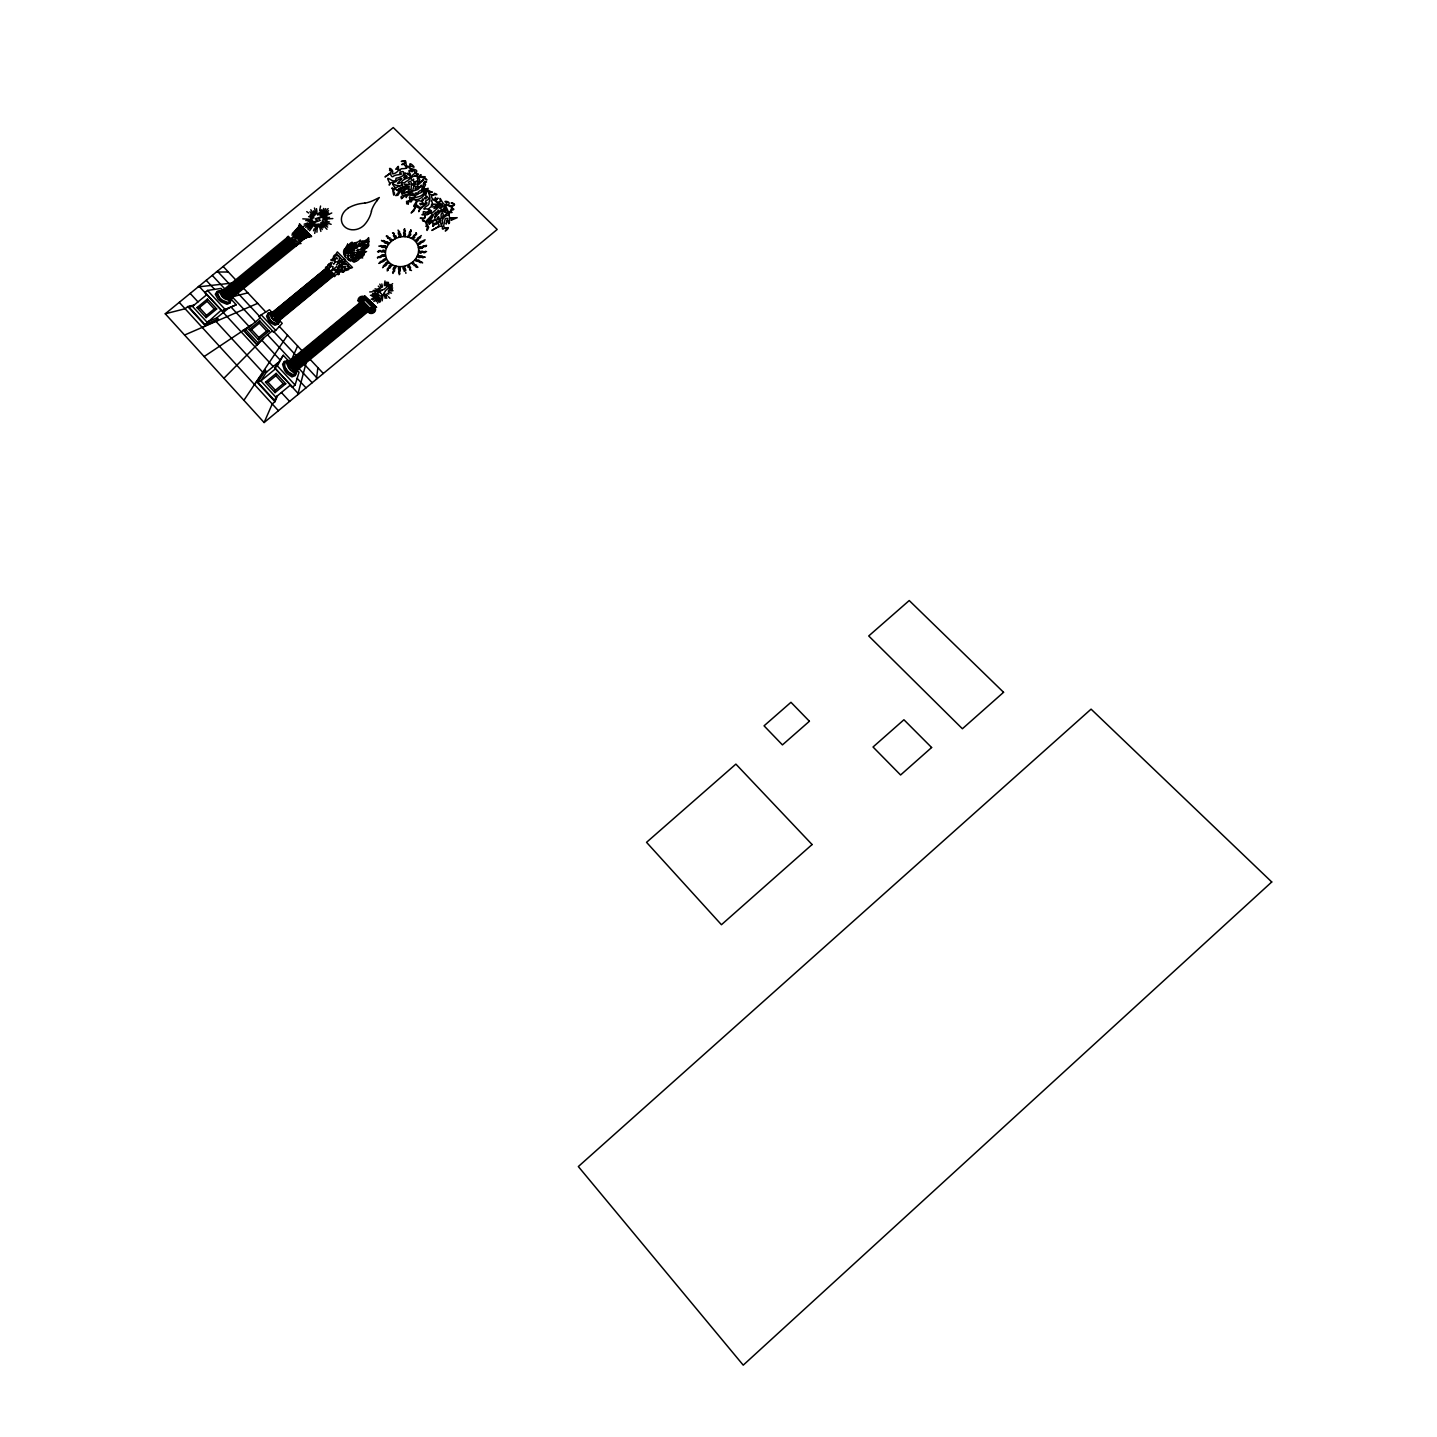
<?xml version="1.0" encoding="UTF-8"?>
<svg xmlns="http://www.w3.org/2000/svg" width="1437" height="1437" viewBox="0 0 1437 1437"><rect width="100%" height="100%" fill="white"/><g stroke="black" fill="none" stroke-linecap="round" stroke-linejoin="round"><path stroke-width="1.5" d="M222.986 294.208L289.412 239.817L223.04 294.28M410.246 232.848L410.659 231.986A3.018 2.569 -24 0 0 411.198 231.07L411.144 231.016M368.878 241.29L368.626 237.644A5.928 5.029 -25.3 0 1 365.321 240.464L365.16 240.608A3.7 3.143 -25.4 0 1 364.387 240.877A3.018 2.551 -25.4 0 1 363.292 240.949L363.148 240.931A3.413 2.91 -25.5 0 0 360.31 241.829A2.605 2.227 -25.5 0 0 359.825 242.386M393.666 270.623L393.235 271.377A3.036 2.605 -24.9 0 0 392.678 272.311A2.03 1.742 -24.9 0 0 393.055 273.407L393.415 272.347M410.731 234.393L410.407 235.327M399.54 235.165L399.306 235.722A2.551 2.173 -24.3 0 0 398.965 236.351A2.084 1.778 -24.3 0 0 398.911 236.871L398.929 236.961M404.444 268.324L404.695 267.587A2.569 2.209 -24.6 0 0 405 266.995A2.102 1.796 -24.6 0 0 405.036 266.474L405.036 266.366M336.905 270.713L335.27 269.348L332.181 270.012M331.246 271.665L331.678 270.497A2.64 2.245 -26.7 0 1 330.636 271.036M272.006 313.248L272.006 313.176A2.64 2.245 -29 0 1 272.707 312.404L326.019 268.701M293.849 370.117L367.944 308.883L294.01 370.279M316.93 232.201L317.128 228.86M317.146 228.285L317.397 224.118M317.9 215.245L317.99 213.844M287.382 237.392L221.208 291.711L222.178 295.555A17.442 14.765 -29.4 0 0 224.873 298.052L229.633 299.615M222.376 293.184L288.55 238.991M362.663 300.01C357.023 302.991 364.279 294.675 363.399 301.051C359.43 306.44 356.017 295.052 363.974 297.172M336.653 271.072L335.989 272.545M272.545 315.565L327.6 270.246L272.599 315.655M272.096 314.38L326.72 269.384M368.842 241.685L368.716 242.835A5.317 4.527 -25.4 0 1 368.59 243.464L368.483 243.823M316.427 379.206L317.882 367.656M263.546 338.054L257.205 344.79L243.607 330.115L251.529 325.121M382.511 298.321L382.781 296.256M329.827 272.563L329.971 271.521M265.504 382.206L267.983 382.224L275.85 375.722L276.173 373.386L285.747 383.751L275.042 392.606L265.504 382.206L276.173 373.386M275.042 392.606L275.365 390.253L283.233 383.733L285.747 383.751M249.032 329.594L251.511 329.594L259.343 323.145L259.684 320.846L269.15 331.013L258.48 339.779L249.032 329.594L259.684 320.846M258.48 339.779L258.822 337.461L266.671 331.013L269.15 331.013M339.168 274.323L338.306 274.557M196.977 307.626L199.402 307.626L207.144 301.285L207.485 299.022L216.682 308.973L206.138 317.613L196.977 307.626L207.485 299.022M206.138 317.613L206.497 315.332L214.239 308.991L216.682 308.973M384.272 285.388L384.99 280.951M326.828 269.707L272.222 314.541M288.693 239.207L222.591 293.346M382.116 300.89L382.493 298.824M420.682 237.087L420.161 237.895A4.149 3.539 -23.8 0 1 419.299 238.255L418.454 239.063A2.802 2.389 -23.9 0 1 417.071 241.147M383.212 266.258L383.823 265.324A4.167 3.575 -25.2 0 1 384.613 265.019L385.493 264.103M409.222 266.276L409.329 265.935A5.119 4.401 -24.5 0 0 409.509 265.288L409.078 264.354M330.312 266.402L330.564 265.306A1.85 1.581 -26.7 0 0 329.935 263.905L328.66 263.833M394.762 237.105L394.726 237.231A5.101 4.347 -24.4 0 0 394.474 238.057L394.906 238.973M326.181 268.863L272.24 313.374M288.011 238.506L222.142 292.412L287.885 238.291M314.703 233.387L315.332 230.459M315.475 229.812L316.499 225.016M318.798 214.364L319.248 212.227M319.625 210.52L320.577 206.03M336.474 257.636L334.893 260.151M346.748 253.289L346.766 253.217A4.868 4.149 -25.9 0 1 350.071 249.93M298.716 227.818L298.968 226.723L295.788 231.734A36.787 30.86 -27.4 0 1 294.926 232.578L292.879 234.375M257.816 382.188L260.869 380.895L266.402 372.183L265.162 370.962L257.816 382.188L274.862 400.779L275.796 397.151L290.382 385.08L292.537 387.146L295.088 385.026L299.04 372.237L297.154 370.207M297.782 394.654L306.135 362.771M371.554 211.149L371.159 212.55A30.716 25.938 -25.6 0 1 364.297 224.962A13.616 11.532 -25.4 0 1 344.251 226.363A13.616 11.532 -25.4 0 1 347.934 208.383M294.747 245.511L229.633 298.734M288.909 362.501L361.1 302.596M340.479 261.318L340.084 262.666L341.772 262.217M408.108 265.845L408.072 265.953A1.958 1.671 -24.4 0 0 408.198 267.587M294.801 370.566L368.447 309.638M379.871 262.378L379.979 262.127A2.928 2.515 -25.2 0 1 381.739 261.049A2.263 1.94 -25.1 0 0 383.463 259.774M370.225 309.943L372.111 309.422M340.389 265.845L340.497 264.965A2.191 1.868 -26.4 0 0 341.701 263.869L342.581 263.546M379.763 302.417L380.194 301.051M257.205 344.79L257.852 342.742L272.347 330.797L273.587 332.109L275.706 330.366L282.227 323.343L279.802 320.756A4.024 3.431 -29 0 0 279.766 320.146A2.389 2.048 -29 0 1 279.461 321.888M364.782 245.278L365.178 244.11M364.729 245.458L363.812 247.793A3.108 2.64 -25.6 0 1 363.202 248.637L362.95 248.799A2.371 2.012 -25.5 0 1 362.178 248.978M278.67 320.343L332.917 275.814M420.269 236.656L420.269 236.602A1.85 1.581 -23.8 0 1 420.017 237.105L419.963 237.159M383.625 266.689L383.643 266.635A1.85 1.581 -25.1 0 1 383.877 266.168L383.913 266.15M299.04 228.196L297.225 230.8M339.419 258.552A3.108 2.64 -26.4 0 0 337.426 255.463L337.461 255.409M339.976 262.145L338.647 262.63A1.886 1.599 -26.4 0 1 337.946 263.258L338.144 261.678A6.61 5.622 -26.5 0 0 339.599 258.552M300.082 229.219L300.153 229.004A2.443 2.066 -27 0 0 300.351 228.519M385.062 285.855L385.547 284.544M287.957 362.358L289.035 367.154A17.765 15.358 -28.9 0 0 291.388 370.099L295.447 371.608L368.429 311.254A3.161 2.73 -26.2 0 1 369.093 308.829C376.512 304.698 372.452 316.32 369.722 310.608C373.117 305.327 372.075 314.326 370.962 309.53M385.763 283.79L386.391 282.119M313.482 230.782L314.272 228.699M314.901 227.01L316.014 224.046M319.804 213.951L321.367 209.766M350.79 245.978L350.808 245.925A2.766 2.353 -25.8 0 1 352.227 244.703A2.461 2.102 -25.7 0 0 351.76 246.571L353.897 244.703A2.281 1.94 -25.7 0 1 355.262 243.554M399.612 274.036L399.63 274A1.904 1.635 -24.9 0 0 399.63 272.868L399.54 272.832A2.03 1.742 -24.7 0 1 399.504 271.683M404.3 229.435L404.318 229.381A2.299 1.958 -24.1 0 1 404.623 228.77L404.749 228.752M380.266 300.602L381.488 297.369M405.845 168.345L407.21 167.716C404.013 165.471 404.821 163.477 401.695 164.608C413.102 159.723 393.738 162.525 404.929 160.71C406.779 159.669 404.444 169.045 410.192 165.884C407.569 159.309 418.562 170.518 411.754 166.171C403.061 168.758 417.538 168.56 416.694 171.219L416.604 172.045C412.886 173.949 416.461 171.29 413.407 170.195C405.09 168.075 416.766 172.278 411.341 171.506C407.461 168.776 409.06 171.614 410.623 175.045C408.737 173.697 407.695 172.602 406.797 173.733C416.496 178.924 404.408 176.176 401.444 182.265C389.373 188.085 410.515 173.554 397.187 180.272C395.426 184.134 390.577 180.29 389.122 185.05C392.085 184.044 383.158 174.757 391.08 179.912C391.457 180.379 396.343 182.948 396.091 178.152C399.468 178.08 402.306 176.068 405.198 174.29C407.192 170.446 402.198 176.032 403.402 173.823C404.569 170.805 401.947 171.039 399.522 172.961C405.18 174.973 396.684 174.2 394.097 175.781C390.235 179.553 392.067 170.805 387.289 175.332C379.26 180.577 395.121 171.47 390.415 170.105C387.703 171.704 392.103 169.063 389.517 168.74C389.05 167.105 394.906 170.859 392.032 173.715C395.193 174.793 402.144 168.327 395.714 169.189C400.672 163.477 396.54 167.662 399.881 171.003C400.887 167.41 401.947 169.279 405.827 168.363M352.676 246.374L354.131 245.458M301.249 229.651L300.962 230.333A9.161 7.724 -27.1 0 1 299.165 232.902L297.908 234.069M426.43 245.511L425.981 245.332M380.5 256.451L379.494 256.63A3.036 2.587 -25.2 0 0 378.398 256.756A2.012 1.724 -25.2 0 0 377.5 257.708L377.572 257.726M420.376 236.333L421.328 235.524M383.499 267.013L382.601 267.731M264.121 422.55L497.184 229.453L393.253 127.552L165.255 313.787L264.121 422.55L272.24 403.959L274.97 401.695L277.485 395.75M420.592 243.571L419.281 244.416A3.664 3.125 -23.9 0 0 417.772 244.757L417.682 244.955A16.975 14.532 -24.5 0 1 398.983 266.617L399.001 266.833A3.664 3.143 -24.8 0 1 398.48 268.072L398.588 269.581M415.904 232.884L415.814 233.207A3.197 2.73 -23.9 0 1 415.652 233.997L415.491 234.105M274.862 400.779L276.748 396.361M383.338 259.756L384.739 258.822A3.664 3.125 -25 0 0 386.176 258.498L386.319 258.229M229.471 298.591L294.603 245.314M291.927 358.927L297.585 345.976M364.244 253.936L364.279 253.864A10.149 8.64 -25.8 0 1 363.974 254.511L363.812 254.78M343.928 271.809L344.09 271.108A6.035 5.155 -26.4 0 1 345.563 270.354M336.348 264.785L338.485 263.402L340.479 264.875M388.421 261.66L388.098 262.181A3.054 2.623 -25 0 1 387.361 262.414L387.289 262.45M400.474 235.632L400.348 235.884A3.054 2.605 -24.2 0 0 400.097 236.512L400.438 237.015M377.554 303.153L378.847 300.513M386.266 285.011L387.631 282.209M426.07 197.48C421.346 198.001 427.076 200.408 426.053 197.498M385.278 290.957L384.918 291.711A16.543 14.208 -25.9 0 1 384.559 292.394L384.272 292.897M387.972 270.443L388.062 270.228A3.215 2.748 -25 0 1 388.241 269.33M392.427 265.055L391.834 265.755A5.119 4.383 -24.9 0 1 391.098 266.025L390.684 266.15M411.395 238.416L412.132 237.536A5.101 4.365 -24 0 1 412.796 237.285L413.263 237.123M387.756 283.825L388.475 282.424M356.789 256.972A4.095 3.485 -25.7 0 0 362.358 254.367L362.483 254.169M379.045 299.92L380.051 298.016M400.42 267.551L399.953 268.45A1.85 1.581 -24.7 0 0 399.72 269.024M362.375 254.367L362.555 254.044A7.742 6.61 -25.5 0 1 364.172 251.942A4.203 3.575 -25.5 0 0 362.268 253.523L361.783 254.044M403.635 235.578L403.977 234.914A1.832 1.563 -24.2 0 0 404.21 234.339A2.874 2.461 -24.3 0 0 403.923 233.53M347.089 247.326L345.634 249.176M403.905 232.435L404.318 231.662A2.012 1.706 -24.2 0 0 404.551 230.513M399.809 271.377L400.043 270.946A2.066 1.778 -24.8 0 0 400.24 269.743M314.236 225.95L314.919 224.711M319.93 215.496L321.475 212.658M321.726 212.209L323.756 208.455M346.82 247.829L348.095 246.463A9.951 8.46 -26 0 0 348.472 246.032L349.065 245.242A7.221 6.143 -26 0 0 349.389 244.739L349.784 244.021A3.557 3.036 -25.8 0 1 352.173 242.206L352.191 242.26M386.643 285.855L387.433 284.418M222.681 290.525A4.616 3.916 -30 0 0 220.921 290.31L219.556 292.394L221.927 296.381A23.01 19.471 -29.3 0 0 224.621 298.734L230.207 300.8L231.501 298.231A4.94 4.185 -29.9 0 1 231.644 298.95A2.64 2.245 -29.9 0 1 231.591 299.722L236.279 304.752L222.034 310.913L198.989 286.232M334.354 257.367L335.504 259.414M298.609 393.972L274.79 367.98L277.341 365.878L283.269 355.298L288.101 360.489A3.7 3.197 -29.5 0 1 289.663 360.813C284.903 359.286 283.125 365.95 286.268 368.932A22.615 19.543 -28.9 0 0 288.855 372.273L293.346 374.859L296.902 372.093A4.724 4.077 -29.5 0 0 296.92 370.369M300.962 230.926L301.105 230.674A2.784 2.353 -27 0 0 301.483 229.148M384.2 293.022L383.625 294.028M383.553 294.154L382.242 296.327M336.384 272.006L337.138 272.132A3.898 3.323 -26.6 0 0 338.18 271.539L338.288 271.449A3.952 3.377 -26.5 0 1 340.713 270.443M377.518 257.852L378.775 257.277M363.04 250.631L363.112 250.541A2.155 1.832 -25.6 0 1 360.418 251.834M342.491 260.025L336.24 253.577L337.354 251.906L345.437 260.007L344.287 259.163A2.407 2.048 -26.2 0 0 342.778 259.72L342.455 261.714L344.593 261.552A2.299 1.958 -26.2 0 0 345.383 260.456L352.496 267.516L350.556 268.342L344.215 261.803M339.222 267.893L338.198 268.935M346.137 247.218L344.646 249.284M351.526 247.972L351.544 247.936A1.85 1.581 -25.8 0 1 351.903 247.523M254.475 384.523L265.144 370.225L266.707 371.932M243.895 400.294L287.526 335.234M193.42 305.614L188.678 306.782L205.06 324.636L221.19 310.23M387.595 285.747L388.619 284.257M376.296 301.644L379.332 297.441M423.394 240.733L423.34 240.805A1.904 1.617 -23.7 0 1 424.418 240.015A2.299 1.976 -23.7 0 1 425.208 239.907M334.677 262.54L337.839 261.336M380.554 262.522L380.589 262.45A1.886 1.617 -25.2 0 1 379.53 263.258A2.299 1.976 -25.2 0 1 378.739 263.366L378.739 263.294M309.548 230.764L313.338 225.555M313.859 224.855L314.775 223.615M321.098 214.975L325.732 208.634M332.45 269.689L333.061 266.581L330.51 266.24M376.656 201.09L379.332 197.534L375.183 199.599A32.207 27.069 -24.7 0 1 364.818 203.192M364.118 243.589L364.154 243.536A4.365 3.718 -25.4 0 1 364.908 242.745L364.962 242.727A2.658 2.263 -25.4 0 1 367.728 242.152M417.628 245.026L417.682 244.955A16.975 14.532 -24.5 0 0 389.373 243.356L389.229 243.302A3.646 3.108 -24.6 0 1 388.259 242.386L386.84 241.865M422.46 247.811L422.568 247.667A5.407 4.634 -23.7 0 1 423.125 247.11M381.488 255.517L381.541 255.445A5.389 4.598 -25.2 0 1 380.859 256.145M364.621 252.247L364.423 252.499A3.628 3.09 -25.6 0 1 362.95 253.774M348.957 259.325L347.431 256.199L348.347 253.72A4.365 3.718 -26 0 1 352.047 251.924L354.472 250.272A5.317 4.527 -26 0 1 354.562 250.936M336.905 269.887L337.12 269.096M433.04 226.04C432.321 219.52 433.13 226.094 439.093 222.322C441.662 216.915 439.74 229.309 442.596 222.915C441.285 218.442 445.308 215.496 448.595 214.921C449.601 209.263 440.602 220.148 443.315 215.029C442.219 208.383 439.542 217.58 442.183 217.58C442.596 218.711 435.303 218.693 438.788 216.646C431.89 222.663 446.476 217.31 438.465 221.639C432.735 226.759 439.884 219.52 434.477 220.328L429.07 224.154L431.334 221.388L428.675 222.825L429.016 221.711L435.213 219.663L434.549 216.879L436.363 214.167L435.339 217.149L441.428 210.556L447.284 213.251L448.11 212.335L445.865 209.676L446.476 207.575L448.578 212.191L450.23 211.419L452.08 212.478L448.721 212.748L449.601 217.921L457.182 217.688L451.038 220.274L452.978 218.19L449.296 218.873L449.476 222.843L448.775 223.651L448.829 221.352L447.464 220.49L446.135 224.046L447.679 218.316L445.29 218.514L443.53 226.435L445.272 228.07L448.344 227.585L447.841 228.86A8.011 6.844 -22.7 0 0 446.727 230.154L445.254 230.962A8.281 7.059 -23 0 0 446.35 229.92C445.955 224.28 441.303 233.441 442.56 226.202C439.56 224.908 427.454 233.153 433.507 229.489C443.746 224.765 437.315 220.867 432.968 226.31M340.102 266.366L339.761 266.653A3.862 3.305 -26.4 0 0 339.222 267.246M353.807 248.691L354.634 247.11M388.78 285.568L389.858 284.239M268.054 313.374L267.677 316.266L269.617 319.804A21.627 18.483 -28.5 0 0 271.539 321.87L275.042 324.133L278.167 324.169M219.753 290.957A5.514 4.67 -30.1 0 0 218.137 290.939L216.61 293.561L219.735 298.716A22.525 19.076 -29.4 0 0 222.717 301.249C224.477 302.848 231.088 305.291 230.567 300.89M291.513 239.35L301.141 231.788A5.012 4.239 -27 0 1 303.027 230.98A10.059 8.478 -27.1 0 1 301.249 233.261L300.764 233.872A23.818 20.046 -27.2 0 1 299.255 235.273L296.22 237.806M353.304 256.756L353.251 256.81A7.526 6.431 -25.8 0 0 352.622 257.636M330.726 262.486L330.654 262.594A3.431 2.928 -26.6 0 0 329.863 263.959L329.809 263.923M287.274 360.813L286.717 363.471L288.262 367.297A23.441 20.262 -28.8 0 0 290.472 370.225L294.01 372.919L296.363 372.919M375.883 300.674L378.344 297.836M361.621 302.776L289.053 362.663M360.813 299.237L362.016 298.698M393.558 267.947L393.199 269.024M350.484 247.775L351.418 246.966M341.449 262.45L341.719 263.833M346.91 247.721L347.197 247.415A5.245 4.455 -26.1 0 0 347.538 246.176L347.646 245.35A8.173 6.951 -26.1 0 0 347.646 244.272L347.646 244.146M394.241 271.359L394.151 271.449A3.808 3.269 -25 0 1 393.72 271.862L393.684 271.898M373.836 301.554L378.703 296.345M417.071 239.656L416.299 239.907A2.569 2.191 -23.9 0 0 415.562 240.033A2.084 1.778 -23.9 0 0 415.042 240.302L414.952 240.374M386.84 263.618L387.685 263.366A2.569 2.191 -25 0 0 388.349 263.24M308.021 229.812L313.14 224.423M322.139 214.957L324.708 212.263M325.427 211.508L328.157 208.634M223.903 378.29L263.51 338.306M385.547 290.669L388.547 287.939M422.244 248.062L421.059 248.439M381.757 255.175L382.925 254.816M424.957 252.176L425.011 252.14A1.85 1.581 -23.8 0 1 425.945 251.637A1.994 1.706 -23.7 0 0 426.555 251.619M303.063 234.447L301.231 236.009M303.908 236.099L304.213 235.83A8.82 7.472 -26.9 0 1 305.542 234.788L306.135 234.429M304.105 235.937L298.77 240.464M286.699 361.28C282.299 359.969 283.61 366.83 285.298 368.752A22.956 19.831 -28.9 0 0 287.651 371.985L292.843 375.775L295.878 374.68A5.622 4.868 -29.6 0 0 296.094 373.135M294.801 234.572L296.597 232.92A27.734 23.315 -27.3 0 0 297.19 232.327L297.603 231.914A9.7 8.191 -27.2 0 0 300.028 228.339L300.064 227.962A2.515 2.12 -26.9 0 0 299.399 228.483A12.089 10.185 -27.1 0 1 296.83 231.141L293.705 233.692M297.693 234.249L295.375 236.279A37.578 31.542 -27.4 0 1 294.747 236.8M298.86 236.943L298.986 236.854A17.334 14.693 -27 0 1 300.135 235.866L302.506 234.087A42.05 35.278 -27.2 0 0 303.423 233.351L303.961 232.902M298.645 237.141L298.537 237.249A8.424 7.113 -27.2 0 1 297.208 238.308M296.471 232.237L294.675 233.71M337.048 266.222L333.15 269.384M362.537 245.529L363.363 244.757A3.125 2.658 -25.5 0 0 363.812 244.056M298.555 231.393L301.159 229.237M295.986 236.907L302.471 231.429M301.896 238.704L300.171 240.159M298.393 231.537L294.01 235.237M391.349 284.76L392.624 283.646M230.118 302.92L226.974 304.285L221.262 301.914A26.171 22.166 -29.3 0 1 218.047 299.13L215.281 294.244L217.131 291.37M295.303 375.578L291.945 376.943L286.987 373.548A26.692 23.064 -28.8 0 1 284.4 370.045L282.568 364.226L284.454 361.423M356.268 246.877L356.394 246.769A5.91 5.029 -25.6 0 1 360.04 245.062M422.568 246.463L422.622 246.41A2.281 1.958 -23.7 0 1 424.041 245.673M381.416 256.774L381.362 256.828A2.281 1.94 -25.1 0 1 379.943 257.582M300.602 237.895L301.285 237.321A17.855 15.142 -26.9 0 1 305.003 234.824M300.423 238.039L298.555 239.584M272.455 312.476A2.389 2.048 -29 0 0 270.623 312.476L270.084 314.721L271.521 317.721A18.825 16.094 -28.5 0 0 273.533 319.966L276.982 322.104L279.371 321.852M297.441 239.081L301.016 236.171M295.321 231.088L298.465 227.154L292.304 233.566M296.256 240.069L293.831 242.063M265.144 370.225L262.72 372.219L215.981 321.421L218.37 319.463L216.843 317.811M283.269 355.298L274.79 367.98L292.537 387.146M266.402 372.183L277.79 362.789M275.419 368.878L260.869 380.895L275.796 397.151M288.244 361.962L360.202 302.524M385.924 287.777L387.056 286.843M372.794 299.992L375.165 298.034M389.409 286.322L390.595 285.352M368.393 310.32L295.034 370.746M251.259 325.103L204.126 356.556M243.607 330.115L245.853 329.791L260.313 317.9L259.109 316.589L261.211 314.847L269.455 309.727L271.862 312.296A4.006 3.431 -29.1 0 1 272.509 312.386M270.551 312.637L268.342 315.026L269.833 319.176A18.178 15.538 -28.6 0 0 272.24 321.762L276.443 323.684L279.281 321.924M326.235 268.234L271.306 313.374L272.132 317.667A15.556 13.292 -28.6 0 0 274.144 319.804L278.562 321.134L333.582 275.85M329.899 272.042L332.863 269.599M335.27 275.832L334.318 276.623L325.498 267.462L326.45 266.689L334.983 275.527M230.082 299.399L296.435 245.673M231.141 300.423L227.908 302.399L222.663 300.351A22.184 18.789 -29.4 0 1 219.61 297.603L217.58 293.543L220.041 290.705M310.769 236.458L309.099 237.105L298.986 225.717M311.326 236.548L299.417 223.903L311.631 236.53M236.279 304.752L222.034 310.913L205.006 292.483L207.521 290.436L221.064 288.406L222.879 290.346M202.186 327.42L218.37 319.463M188.678 306.782L192.486 306.368L206.838 322.014L216.538 318.062L227.8 308.847M194.139 305.021L187.78 306.566L185.104 308.757L165.255 313.787M192.486 306.368L206.802 294.675L205.006 292.483M290.939 238.506L291.945 237.716A3.521 2.964 -27.3 0 0 293.489 235.399M307.213 228.232L310.697 225.375M311.128 225.034L312.979 223.507M322.319 215.873L324.169 214.347M324.6 213.987L328.588 210.718M301.716 235.614L301.806 235.542A15.053 12.753 -27 0 1 304.5 234.141L304.734 234.123A2.497 2.102 -26.9 0 1 306.386 233.944M297.926 244.524L297.782 244.631A9.107 7.706 -27.3 0 1 296.902 245.26M268.306 313.176L266.492 316.194L268.611 320.702A21.286 18.196 -28.6 0 0 270.479 322.678L274.97 325.247L278.419 323.954A2.605 2.227 -29.1 0 0 278.868 322.229M385.044 288.496L384.721 288.783A4.221 3.628 -25.5 0 1 384.02 289.286L377.59 291.783L378.272 294.351A11.64 10.005 -25.3 0 0 379.009 295.142L381.703 296.651M410.246 231.465L410.281 231.429A3.79 3.233 -23.9 0 0 409.779 231.878L409.653 232.022A2.263 1.94 -24 0 0 409.365 233.351L409.365 233.423M375.775 297.567L377.23 296.399M296.884 237.249L300.495 234.5A29.62 25.147 -26.9 0 1 301.016 234.141L302.65 233.063A3.467 2.928 -26.9 0 1 304.249 232.345M362.411 245.116L362.196 245.278A9.071 7.706 -25.6 0 1 361.388 245.853L360.669 246.14M399.181 274.683L399.235 274.647A2.317 1.994 -24.9 0 0 399.594 274.036M302.776 238.039L303.189 237.734A12.161 10.31 -26.9 0 1 305.129 236.494L306.135 236.063M354.22 252.966L354.185 252.984A2.605 2.227 -25.9 0 1 353.268 253.487M343.317 266.617L345.491 266.222M360.076 254.69L360.022 254.744A3.215 2.73 -25.7 0 1 358.19 255.355L357.22 255.373M349.155 255.858L349.029 255.948A2.245 1.922 -26 0 0 348.455 256.738M388.888 262.971L388.978 262.899A2.084 1.796 -25 0 1 388.367 263.276M339.635 266.725L337.39 267.767M371.141 299.417L374.105 297.351M359.843 244.344L359.735 244.434A4.383 3.718 -25.6 0 1 359.106 244.793A4.095 3.485 -25.6 0 1 358.19 245.116M293.184 240.338A6.682 5.658 -27.2 0 1 294.064 239.62L294.316 239.458M301.734 239.71L308.614 236.8M358.1 252.104L358.136 252.086A2.479 2.12 -25.7 0 1 360.453 251.583L360.471 251.691M338.018 269.976L341.79 268.845L344.072 271.018M423.484 246.805L424.49 246.607A3.036 2.605 -23.7 0 0 425.603 246.481L425.639 246.41M374.734 296.938L377.518 295.07M381.811 256.469L381.865 256.433A2.73 2.335 -25.1 0 1 383.589 256.379M388.17 268.288L388.565 268.036A2.281 1.958 -25.1 0 0 389.625 266.366L389.463 266.384M305.596 227.315L306.764 226.561M307.284 226.238L310.464 224.226M324.834 215.137L328.534 212.802M441.931 210.449C446.206 211.257 445.919 213.484 444.787 208.257C449.404 201.396 440.908 209.91 443.925 209.748C436.058 211.023 444.985 201.988 449.601 206.353C454.81 206.856 447.895 212.389 451.847 210.197C457.361 208.796 449.242 208.796 452.655 205.94M415.455 235.201L415.724 235.039A1.868 1.599 -23.9 0 0 416.64 233.8M353.448 259.001L355.137 258.139M376.117 295.393L377.697 294.459M350.305 253.63L350.808 253.361A5.461 4.652 -25.9 0 1 351.329 253.128L351.778 252.966A7.598 6.484 -26 0 1 352.927 252.696L352.586 252.678A5.982 5.101 -26 0 0 350.251 252.84L349.82 253.074M389.948 286.592L391.636 285.658M373.458 296.848L375.308 295.824M302.111 235.632L303.027 235.147A8.478 7.185 -27 0 1 304.806 234.411M391.457 286.466L392.391 285.963M346.622 258.049L346.101 257.78A7.993 6.808 -25.9 0 1 345.203 256.756L345.203 256.756M365.986 247.559L366.237 247.433A4.814 4.095 -25.4 0 0 368.159 245.601M389.014 288.406L391.69 287.059M414.449 235.057L414.485 235.039A1.796 1.545 -23.9 0 0 413.335 236.53M389.427 268.288L389.499 268.252A1.814 1.545 -25 0 0 390.577 266.779M372.003 296.399L376.835 294.082M303.548 226.381L310.805 222.933M323.145 217.077L325.337 216.035M325.84 215.784L328.732 214.418M329.307 214.149L331.749 212.981M356.43 250.613L356.466 250.595A2.533 2.155 -25.7 0 0 357.49 249.751L357.975 249.553A4.545 3.88 -25.8 0 1 359.286 249.625L360.076 249.787A10.562 9.017 -25.9 0 1 361.082 250.056L365.232 247.829A6.017 5.119 -25.6 0 0 365.681 246.984L365.878 246.535A7.005 5.964 -25.6 0 1 365.303 247.308M380.302 290.993L381.074 290.669A6.125 5.263 -25.6 0 1 381.631 290.454L381.883 290.382M342.383 264.893L342.275 264.947A2.928 2.497 -26.4 0 0 341.126 265.576M307.159 235.758L307.015 235.812A6.251 5.299 -26.9 0 0 305.883 236.476L299.974 241.524M380.464 245.691L381.595 245.619A4.149 3.539 -25.1 0 1 382.206 246.05L383.428 246.194M423.61 257.6L422.622 257.726A4.167 3.575 -23.8 0 1 421.849 257.241L420.61 257.097M184.583 335.037L257.69 303.351M453.014 205.778L453.122 205.742A24.213 20.531 -22.4 0 0 453.841 205.491C457.056 203.102 447.913 202.437 452.278 203.264C457.074 205.293 449.925 206.677 448.093 204.97C452.817 200.767 440.099 200.641 447.105 202.509C444.302 209.91 439.866 195.827 439.991 198.827L440.405 201.485L437.297 202.276C433.615 199.959 441.913 195.899 435.734 199.725C434.998 193.312 436.507 202.833 432.16 198.378C428.693 192.378 442.291 196.366 434.405 193.294C435.177 195.001 429.016 196.079 428.927 192.486C428.98 195.019 431.118 199.078 429.124 201.863C429.717 206.084 425.388 205.635 424.526 208.311C421.58 210.161 428.154 207.305 429.016 210.359C426.466 214.831 421.795 208.652 423.681 213.718C418.293 216.43 427.148 212.425 424.544 217.957L420.215 218.137L422.568 218.963A2.587 2.209 -23.4 0 0 423.053 219.268L424.687 218.316L425.101 213.556L431.477 210.826L428.495 208.94L430.974 206.73C434.315 208.239 436.237 203.497 439.057 206.371C446.153 203.91 429.789 203.928 433.345 204.557C428.334 207.772 434.585 202.635 431.262 201.234C432.95 196.168 436.363 204.323 439.578 203.138A11.801 10.041 -23.1 0 1 442.255 204.413L442.309 206.317L439.488 208.203L436.435 205.689L433.992 208.491L436.956 207.575L437.225 208.581L432.465 212.694L430.902 212.245L426.591 214.867L430.669 212.802L432.303 214.49L426.753 220.651L431.513 216.718L429.465 220.328L426.268 221.729L422.478 220.508L425.55 221.963L426.717 225.735L425.819 226.256L427.633 226.759C426.053 231.159 426.825 232.111 428.675 227.19C426.987 224.118 425.047 221.316 430.292 220.4C432.842 217.454 432.95 214.203 436.112 212.065C436.219 217.598 438.177 206.91 438.932 211.185L438.087 212.119L441.752 210.485M338.898 260.384L341.88 260.546M389.014 288.855L390.487 288.226M205.06 324.636L217.616 319.355L216.538 318.062M333.761 263.941L333.528 264.031A3.826 3.251 -26.6 0 0 334.102 263.51L334.228 263.384A3.108 2.64 -26.6 0 0 332.324 259.235L330.779 259.899L331.462 260.564A5.299 4.509 -26.6 0 1 333.348 260.851M418.562 174.29C411.97 170.823 412.401 178.745 405.701 181.763A2.91 2.461 -23.6 0 1 403.635 182.804L401.588 182.966L402.198 184.349C399.378 188.84 390.074 181.834 393.433 184.152C391.493 186.451 399.684 188.067 392.247 188.624M421.292 262.576L421.095 262.648A2.946 2.533 -24 0 1 419.173 261.929L419.137 261.875A2.281 1.958 -24.1 0 0 417.269 261.318L415.886 260.995A3.664 3.143 -24.3 0 0 414.934 259.953L414.79 260.007M370.477 295.411L376.386 293.417M304.159 224.19L307.752 222.986M309.602 222.376L312.853 221.28M322.445 218.083L326.935 216.574M390.738 288.621L392.678 287.975M350.79 249.84L351.993 249.427A3.287 2.802 -25.8 0 0 353.448 248.583L353.52 248.152A2.802 2.389 -25.7 0 1 354.598 247.038M362.95 248.799L363.13 248.745A3.916 3.341 -25.5 0 0 364.01 248.385M380.23 246.284L380.284 246.266A1.832 1.563 -25 0 1 380.823 246.176L380.859 246.176M423.843 257.007L423.789 257.025A1.85 1.581 -23.9 0 1 423.25 257.115L423.25 257.097M360.831 248.314L363.651 246.05L363.256 246.913A8.424 7.167 -25.7 0 1 362.842 247.703L362.735 247.882A4.85 4.131 -25.6 0 1 361.765 249.014L361.639 249.122A3.413 2.91 -25.6 0 1 361.136 249.499M384.254 246.984L385.008 247.451A2.551 2.191 -24.8 0 0 385.385 247.918A2.084 1.778 -24.8 0 0 385.852 248.152L385.96 248.206M378.434 251.924L378.721 251.816A3.197 2.73 -25.1 0 1 379.512 251.493L379.566 251.547M425.711 251.313L425.37 251.421A3.197 2.748 -23.8 0 1 424.526 251.78L424.4 251.709M419.784 256.289L419.011 255.822A2.569 2.209 -24.1 0 0 418.634 255.355M346.137 269.24L344.377 267.947L345.94 266.743M305.201 234.339L305.812 234.177M348.993 249.733L350.7 249.302A4.347 3.7 -25.8 0 0 353.807 247.487M351.831 251.367L348.58 252.571A5.425 4.634 -26 0 0 347.808 253.002M354.867 244.847L353.879 244.775M233.71 296.435L247.847 292.843M386.373 236.153L387.271 236.782M417.646 267.246L417.538 266.761M305.686 235.848L306.889 235.578M422.155 242.224L422.227 242.206A2.928 2.515 -23.7 0 0 424.077 241.2M379.871 246.374L378.811 246.104M363.812 242.206L364.405 242.045A6.359 5.407 -25.4 0 0 368.429 239.674M424.166 256.918L425.352 257.187M391.331 289.771L392.409 289.52M374.374 293.346L375.578 293.058M361.01 252.84L359.591 253.092M388.655 290.31L390.846 289.843M352.245 259.899L352.352 259.881A1.814 1.545 -26 0 1 351.634 259.917M308.147 221.603L311.757 220.867M324.115 218.37L326.433 217.903M327.151 217.759L329.54 217.274M386.769 247.056L386.266 247.056A3.054 2.605 -24.8 0 1 385.799 246.643L385.601 246.445M417.071 256.253L417.754 256.217A3.072 2.623 -24.1 0 1 418.239 256.648L418.418 256.846M372.632 293.669L373.674 293.471M416.712 240.805L416.568 240.841A3.054 2.623 -23.9 0 0 415.85 241.021M357.418 257.457L360.4 257.043M385.457 252.158L384.469 252.211A5.101 4.347 -24.8 0 1 383.805 251.744L383.607 251.565M418.526 251.098L419.676 251.116A5.119 4.383 -24.1 0 1 420.197 251.511L420.502 251.762M348.275 266.725L349.191 266.977M385.852 260.007L385.062 260.133A1.85 1.581 -25.1 0 0 384.326 260.313M421.346 241.542L422.244 241.416M417.933 243.284L418.975 243.104A1.832 1.581 -23.8 0 0 419.622 242.943A2.892 2.461 -23.9 0 0 420.287 242.224M381.703 261.839L381.775 261.839A2.012 1.724 -25.2 0 0 380.464 262.342M381.847 261.821L382.601 261.714A2.066 1.76 -25.1 0 0 383.841 261.157M364.8 203.03L362.501 203.335A31.614 26.854 -25.3 0 0 347.862 208.257M359.681 253.074L359.322 253.128A3 2.569 -25.7 0 0 357.651 253.702A2.084 1.76 -25.8 0 1 356.466 254.367M354.957 242.907L354.149 243.015A9.484 8.083 -25.8 0 0 352.766 243.302L352.388 243.41A9.466 8.065 -25.8 0 0 350.79 244.003A2.569 2.191 -25.8 0 0 349.676 244.955L349.46 245.35A6.466 5.497 -26 0 1 348.49 246.841M198.18 286.897L231.716 283.107M353.089 261.768L353.879 261.696A6.52 5.55 -25.9 0 0 355.514 261.426M391.475 290.849L393.037 290.687M348.167 249.104L348.221 249.104A3.233 2.748 -25.9 0 0 349.425 248.799M378.057 251.529L378.111 251.529A1.976 1.688 -25.2 0 0 377.5 251.637M388.206 291.046L390.792 290.849M305.758 220.579L308.847 220.346M309.386 220.292L312.727 220.041M323.559 219.232L328.875 218.837M329.576 218.783L332.809 218.55M369.704 291.945L372.578 291.765M374.105 291.711L376.692 291.549M383.05 241.362L383.086 241.362A1.886 1.617 -24.8 0 1 381.901 241.003A2.299 1.958 -24.8 0 1 381.488 240.446L381.541 240.356M420.987 261.983L421.077 261.965A2.03 1.742 -24 0 1 419.855 261.552L419.514 260.887M367.225 308.057L292.914 369.489L367.279 308.147M329.36 272.15L274.18 317.864L330.474 272.042M389.301 243.302L389.409 243.302A16.975 14.532 -24.5 0 0 398.983 266.617M216.412 272.006L228.357 272.006M390.199 237.877L390.11 237.877A5.371 4.58 -24.5 0 1 389.247 237.77M356.987 255.373L355.981 255.373A3.323 2.838 -25.9 0 0 353.304 256.756M413.838 265.486L414.018 265.486A5.425 4.652 -24.4 0 1 414.79 265.594M376.009 290.615L378.793 290.669M351.293 250.397L351.059 250.397A2.371 2.03 -25.9 0 0 349.874 250.523M373.099 290.454L375.273 290.543M358.442 257.87L358.388 257.87A2.066 1.76 -25.8 0 1 357.292 258.337M302.794 218.855L311.29 219.322M322.481 219.951L324.888 220.077M325.768 220.13L327.025 220.202M358.496 255.786L358.334 255.786A3.736 3.197 -25.8 0 0 357.526 255.786M301.051 243.554L300.944 243.554A3.826 3.233 -27.2 0 0 298.016 244.362M346.083 270.461L348.688 269.599L349.64 267.516M278.814 320.505L278.85 320.505A2.048 1.76 -28.9 0 0 279.802 320.002M424.149 245.853L424.238 245.853A3.808 3.251 -23.8 0 1 424.759 245.943L424.795 245.961M379.799 257.385L379.745 257.385A3.79 3.233 -25.1 0 1 379.224 257.295L379.224 257.295M336.905 254.421L336.653 254.367A3.036 2.587 -26.4 0 0 333.402 257.061M420.718 248.385L420.628 248.385A3.952 3.377 -23.9 0 0 418.508 248.835M393.361 233.297L393.415 233.315A1.832 1.563 -24.4 0 1 392.517 232.866L392.588 232.812M410.605 270.102L410.659 270.102A1.85 1.599 -24.5 0 1 411.503 270.551M383.715 256.361L384.344 256.271A3.664 3.125 -25 0 1 385.637 255.93M310.697 218.334L312.08 218.604M325.463 221.19L329.486 221.963M352.352 260.438L352.604 260.492A2.138 1.814 -25.9 0 0 353.125 260.6M420.358 246.913L419.73 246.93A3.664 3.125 -23.9 0 1 418.329 247.326M388.87 238.578L388.78 238.56A2.263 1.94 -24.6 0 1 387.523 237.913M415.185 264.767L415.257 264.785A2.281 1.958 -24.3 0 1 416.55 265.45M375.057 288.819L379.458 289.915M371.015 311.524C376.692 310.266 369.525 305.309 368.968 310.069C368.429 315.637 377.284 311.164 374.554 308.147M388.583 292.322L391.475 293.13M343.281 272.15L342.958 271.97A12.502 10.67 -26 0 1 341.683 270.282M418.113 255.085L418.149 255.103A2.102 1.796 -24.1 0 1 418.652 255.319M308.632 216.574L311.128 217.436M311.901 217.706L313.284 218.173M322.014 221.19L324.996 222.214M326.127 222.609L331.139 224.334M356.717 258.947L356.735 259.217A2.856 2.443 -25.9 0 0 354.975 260.079L354.921 260.133A2.946 2.515 -25.9 0 1 351.939 260.941M388.816 237.662L388.241 236.997A3.018 2.569 -24.8 0 0 387.685 236.207A2.012 1.706 -24.7 0 0 386.409 236.063M415.221 265.701L415.814 266.384A3.054 2.623 -24.1 0 0 416.371 267.174M389.319 238.704L389.373 238.722A2.73 2.317 -24.7 0 1 390.11 240.051M414.646 264.624L414.718 264.642A2.748 2.353 -24.2 0 1 413.928 263.276L413.587 262.791A3.664 3.143 -24.1 0 1 412.653 261.929M378.218 291.639L378.865 291.891A4.473 3.862 -25.8 0 1 379.548 292.268L379.925 292.537M391.87 188.445C392.84 184.708 393.397 200.875 394.528 192.989C389.661 189.361 405.378 181.96 402.414 187.151C394.528 189.54 400.312 190.079 404.372 186.576C416.407 188.157 397.42 183.379 406.887 184.349C410.246 185.104 410.389 184.619 408.324 182.283C411.683 179.068 411.377 184.205 411.126 184.547C412.796 184.134 420.7 179.517 415.634 181.457C411.754 184.457 414.844 176.015 412.868 180.433C410.102 180.99 410.856 176.464 413.91 176.194C419.55 174.883 416.101 179.176 417.88 178.601L417.826 183.685L413.551 184.942L415.257 183.415L411.269 185.624L411.144 189.468L408.988 189.558L409.06 186.379L406.132 188.355L402.989 187.924L400.546 190.654L396.073 189.558L399.091 191.696L395.696 195.558L397.905 195.288L400.169 191.588L405.306 189.235L401.3 192.684L404.084 191.786C404.462 187.924 410.659 188.121 408.162 191.265L401.659 193.923L412.778 190.456L413.802 186.074L416.029 186.361L414.988 189.055L418.221 187.421C424.149 186.02 416.101 188.498 417.395 185.66L423.376 179.697L418.544 183.685L419.802 179.751L418.329 177.272L422.065 177.362L426.951 179.876L424.705 177.937L425.208 176.769L419.281 176.5L421.113 174.739L418.365 176.5L415.167 175.763L417.556 174.631A12.879 10.831 -23.1 0 0 418.167 174.434M378.182 288.711L379.817 289.43M387.289 293.364L388.852 294.082M309.907 215.64L312.853 217.185M322.93 222.43L327.852 224.998M356.951 256.576L356.43 256.415A2.299 1.958 -25.9 0 0 355.514 256.594M362.411 298.824L362.555 301.016L359.915 300.728L360.436 298.267L363.166 298.016L373.189 308.344M388.241 286.143L389.247 287.238M327.87 264.911L327.905 264.929A2.407 2.048 -26.7 0 0 328.552 265.109L329.54 265.863M399.163 231.141L399.684 231.986A4.131 3.521 -24.4 0 1 399.504 232.722L399.863 233.764M416.425 267.12L416.461 267.156A2.03 1.742 -24.2 0 0 417.664 267.318M404.102 269.617L404.444 270.677A4.167 3.592 -24.5 0 0 404.264 271.431M306.746 211.616L308.632 213.017M310.32 214.257L314.11 217.059M321.906 222.843L323.612 224.1M324.008 224.388L325.75 225.681M326.253 226.04L327.672 227.1M380.051 292.627L380.518 293.004A6.969 5.999 -25.8 0 1 381.703 294.334L381.991 294.819A3.772 3.233 -25.7 0 1 382.314 295.609L382.35 295.86M399.019 273.389L398.875 273.246A2.946 2.533 -24.7 0 1 398.857 271.377L398.893 271.324A2.281 1.958 -24.8 0 0 398.696 269.491M390.325 240.446L390.361 240.482A3.646 3.108 -24.7 0 1 391.349 241.38M347.377 259.181L348.544 260.043A14.621 12.466 -25.7 0 0 350.61 261.157M364.118 297.279L369.722 302.219M353.107 255.606L351.257 257.474A7.383 6.287 -26.2 0 1 351.023 258.624A3.61 3.072 -26.1 0 1 350.502 259.917M405.755 272.383L405.881 273.353M410.766 230.028L410.479 231.07M364.89 297.225L374.985 307.734A3.97 3.413 -26.1 0 1 373.333 312.943A3.97 3.413 -26.1 0 1 368.016 311.488M388.367 296.705L389.93 298.285M398.265 231.07L398.085 230.064M384.882 241.398L384.918 241.434A2.928 2.497 -24.9 0 0 383.176 240.554M364.567 297.728L374.356 307.859M405.342 233.782L405.396 235.237A3.646 3.108 -24.1 0 0 404.839 236.494L405.018 236.728M309.961 211.778L312.242 214.131M312.565 214.472L313.661 215.586M320.685 222.789L323.074 225.25M323.523 225.717L327.007 229.291M299.309 224.603L310.859 236.548M298.968 225.681L309.656 236.746M369.83 308.129L363.543 301.626L363.938 298.68M362.429 302.345L368.914 309.063M288.19 236.189L297.01 245.368M296.525 245.763L287.256 236.997L295.968 246.05M378.272 286.125L380.536 288.478M385.888 294.082L387.379 295.645M223.166 266.474L235.704 279.856M243.607 288.316L265.791 311.991M279.335 326.468L301.968 350.646M310.176 359.43L323.343 373.494M261.211 314.847L275.706 330.366M217.382 271.198L229.884 284.598M237.806 293.076L259.468 316.284M273.946 331.803L296.076 355.514M304.285 364.315L317.415 378.398M259.109 316.589L273.587 332.109M259.343 323.145L266.671 331.013M212.263 275.383L224.747 288.801M232.65 297.297L255.499 321.852M267.533 334.767L290.849 359.825M299.058 368.626L312.188 382.727M206.227 280.323L214.616 289.376M231.465 307.518L248.817 326.217M262.019 340.443L279.676 359.484M297.154 378.326L306.009 387.846M251.511 329.594L258.822 337.461M245.853 329.791L257.852 342.742M207.521 290.436L224.567 308.847M277.341 365.878L295.088 385.026M243.23 329.953L257.313 345.185M223.31 312.53L273.246 366.525M207.144 301.285L214.239 308.991M275.85 375.722L283.233 383.733M190.187 293.417L197.983 301.878M281.401 392.517L289.609 401.426M199.402 307.626L206.497 315.332M267.983 382.224L275.365 390.253M187.78 306.566L204.862 325.211M257.187 382.296L274.97 401.695M179.248 302.363L278.419 410.713M333.653 258.337L333.312 257.69A6.826 5.802 -26.6 0 1 332.522 259.253M387.505 244.003L387.074 243.464A1.832 1.563 -24.8 0 0 386.607 242.997A2.874 2.461 -24.9 0 0 385.673 242.907M416.425 259.181L416.999 259.899A1.85 1.581 -24 0 0 417.431 260.313A2.892 2.479 -24 0 0 418.383 260.402M384.541 242.422L384.146 241.901A2.012 1.706 -24.9 0 0 383.14 241.2M310.787 209.766L312.601 212.389M312.925 212.856L314.721 215.442M320.882 224.334L323.235 227.747M345.06 256.54L344.323 255.211M380.913 286.376L381.595 287.508M404.372 230.549L404.39 230.567A1.886 1.617 -24.1 0 1 404.264 229.435M379.781 284.149L380.679 285.855M410.587 234.051L410.551 233.98A5.389 4.598 -23.8 0 1 410.317 233.243M393.307 269.294L393.379 269.438A5.407 4.634 -25.1 0 1 393.594 270.12M313.535 210.862L314.416 212.748M314.613 213.179L315.26 214.58M319.822 224.334L320.361 225.483M320.702 226.202L322.265 229.579M385.996 296.579L386.751 298.303M385.206 294.854L385.763 296.13M333.815 274.323L333.905 273.533A4.904 4.185 -26.7 0 1 336.258 272.527L337.282 272.347A3.323 2.838 -26.6 0 1 338.342 272.635L338.431 272.653A2.03 1.724 -26.6 0 1 339.078 273.515L339.096 273.569M416.389 265.558L416.443 265.719A3.808 3.269 -24.3 0 1 416.568 266.186L416.568 266.222M387.667 237.788L387.613 237.644A3.79 3.233 -24.6 0 1 387.505 237.177M314.452 208.024L315.942 213.484M318.798 223.831L320.864 231.411M416.281 233.764L416.299 233.818A1.85 1.581 -23.8 0 1 416.353 232.848M346.03 255.481L346.012 255.391A5.173 4.401 -25.9 0 1 348.832 249.409M381.811 283.933L382.511 286.897M384.829 296.723L385.17 298.375M384.397 294.836L384.667 296.202M422.568 262.935L422.568 262.989A2.317 1.994 -24 0 0 422.191 262.414L422.155 262.36A1.904 1.635 -24 0 0 421.095 261.911M316.517 208.67L316.733 210.736M316.787 211.293L317.11 214.49M318.188 224.891L318.403 226.974M409.437 233.854L409.437 233.926A2.73 2.317 -24.1 0 1 408.431 235.291L408.108 235.884A3.646 3.108 -24.2 0 1 407.659 237.087M394.474 269.42L394.474 269.491A2.748 2.353 -24.8 0 1 395.48 268.036L395.822 267.39A3.664 3.143 -24.7 0 1 396.271 266.24M371.339 211.113A33.446 28.417 -24 0 1 376.638 201.072M386.787 264.408A3.431 2.946 -25.1 0 1 384.954 266.043M385.296 264.103A2.802 2.407 -25 0 1 386.858 262.109M348.975 259.63A3.503 2.982 -26 0 1 349.119 258.444M367.818 241.757A2.191 1.868 -25.3 0 1 368.231 240.895M367.1 245.152A5.748 4.904 -25.5 0 0 367.962 242.655L368.034 242.278A7.419 6.323 -25.1 0 1 368.177 241.56M361.639 243.536A3.395 2.892 -25.4 0 1 362.932 242.332M363.687 248.978A2.066 1.76 -25.5 0 1 361.783 249.589M357.741 246.895A3.646 3.108 -25.6 0 1 360.058 246.122M365.537 245.547A2.497 2.12 -25.4 0 1 367.423 244.973M368.986 244.883A7.203 6.125 -25.5 0 1 366.453 248.332M364.854 252.104A4.221 3.592 -25.4 0 1 365.842 248.062M355.963 248.457A2.946 2.515 -25.7 0 1 357.292 247.99M354.526 249.445A5.281 4.509 -25.7 0 1 355.388 247.829M363.741 242.117A3.359 2.856 -25.5 0 1 360.346 245.493M366.291 242.727A2.712 2.299 -25.4 0 1 367.621 242.26M353.215 246.859A3.179 2.712 -25.7 0 1 355.137 245.458M356.933 244.182A2.012 1.724 -25.7 0 1 355.46 245.961M356.592 243.212A3.485 2.964 -25.7 0 1 354.939 244.973M345.006 255.067A2.928 2.497 -26 0 1 344.988 253.325M347.934 252.301A3.395 2.892 -26 0 1 348.526 251.744M353.035 249.499A1.976 1.688 -25.9 0 1 352.245 250.343M352.748 250.559A2.245 1.904 -25.9 0 1 351.921 250.954M359.412 254.259A3.161 2.694 -25.7 0 1 360.938 254.044M364.279 253.271A3.664 3.125 -25.5 0 1 366.579 251.565M363.866 254.978A4.149 3.539 -25.7 0 1 360.795 257.277M357.22 252.229A2.138 1.832 -25.8 0 1 355.801 252.607L355.514 252.589A2.12 1.814 -25.8 0 0 354.562 252.732M361.693 242.404A2.802 2.389 -25.5 0 1 362.214 242.135A2.443 2.066 -25.5 0 0 361.693 241.991M360.669 243.518A3.072 2.605 -25.6 0 1 360.31 243.949M359.16 243.428A2.461 2.084 -25.6 0 1 358.585 243.679M356.735 257.744A2.533 2.155 -25.8 0 1 356.178 257.528M357.615 256.289A4.042 3.449 -25.9 0 1 358.549 256.397M360.112 256.037A2.425 2.066 -25.7 0 1 358.514 256.576M355.981 258.013A2.245 1.922 -25.9 0 0 354.885 257.78L354.831 257.762A3.898 3.323 -25.9 0 0 352.532 258.516M354.454 258.57A3.197 2.73 -26 0 1 354.023 259.055M354.185 259.235A1.832 1.563 -26 0 1 353.753 259.899M354.598 259.81A1.994 1.706 -25.9 0 1 355.388 259.343M353.861 261.714A6.323 5.389 -25.9 0 0 358.567 259.612L358.621 259.558A4.167 3.557 -25.9 0 0 358.981 259.145L359.124 258.965A3.018 2.569 -25.7 0 1 362.735 257.959M347.7 244.164A12.143 10.31 -26.2 0 1 346.173 247.092M344.449 255.121A7.401 6.305 -25.9 0 1 344.305 249.23M361.675 254.349A3.521 3 -25.7 0 1 358.478 255.948M358.514 253.774A2.191 1.868 -25.8 0 1 359.106 253.99A5.443 4.634 -25.7 0 1 358.136 254.403A6.682 5.694 -25.7 0 1 354.436 254.942L354.418 254.798A3 2.551 -25.9 0 0 351.957 254.906M351.275 255.984A3.125 2.676 -26 0 1 350.466 257.115M348.76 255.481A2.533 2.155 -26 0 1 348.957 254.978M350.808 254.169A5.838 4.958 -26.1 0 1 350.394 255.337M358.37 250.667A3.09 2.623 -25.8 0 1 358.298 251.385M363.22 250.325A2.964 2.533 -25.6 0 1 361.118 253.038M357.651 252.463A2.102 1.796 -25.8 0 1 356.25 253.11M351.598 248.026A2.766 2.353 -25.9 0 1 350.341 248.852M345.904 251.295A3.018 2.569 -26 0 1 348.131 248.996M350.862 245.996A4.401 3.736 -25.9 0 1 347.97 248.529M347.503 248.583A4.167 3.539 -26 0 0 344.467 251.924L344.431 253.217A2.569 2.191 -26 0 0 344.611 254.403M360.292 240.015A6.466 5.497 -25.6 0 1 355.065 242.727M268.27 313.086A2.587 2.209 -29.1 0 1 270.192 312.979M328.498 269.15A2.748 2.335 -26.7 0 1 330.546 267.228M327.582 267.192A2.155 1.832 -26.7 0 1 328.013 266.815M339.294 265.863A1.814 1.563 -26.4 0 1 338.539 265.611M332.216 262.558A6.664 5.676 -26.7 0 1 331.498 263.923L331.444 263.977A7.365 6.269 -26.7 0 1 330.564 265.037M337.821 273.695A3.054 2.605 -26.5 0 0 338.252 274.503A2.048 1.742 -26.6 0 0 335.755 275.024M334.426 270.479A2.155 1.832 -26.7 0 1 335.611 271.377M332.45 272.527A1.85 1.581 -26.7 0 1 331.713 272.599M338.611 269.815A5.101 4.347 -26.6 0 1 338.234 270.443M338.755 272.796A3.377 2.892 -26.5 0 1 342.437 272.06M341.467 268.09A2.138 1.832 -26.3 0 1 340.982 266.959M340.282 266.384A1.976 1.688 -26.4 0 1 342.275 269.024M346.155 269.33A2.91 2.497 -26.3 0 0 348.455 266.707A3.485 2.982 -26.3 0 0 347.7 265.342M342.329 264.767A5.155 4.401 -26.3 0 1 347.898 265.144M345.994 270.407A2.084 1.778 -26.3 0 1 344.575 268.647M338.252 262.217A2.515 2.138 -26.4 0 1 339.383 261.588M336.976 258.013A1.976 1.688 -26.4 0 1 337.336 258.911M334.192 257.295A3.377 2.874 -26.4 0 1 337.354 255.57M343.569 262.288A2.209 1.886 -26.3 0 1 343.766 264.408M328.211 265.019A2.281 1.94 -26.8 0 1 327.115 266.42M363.669 301.77A4.006 3.449 -26.3 0 1 360.022 302.506A4.006 3.449 -26.3 0 1 358.082 300.638M357.993 300.656A4.131 3.557 -26.3 0 1 364.549 296.794M295.824 238.183A12.035 10.149 -27.3 0 1 294.316 239.458M292.196 234.626A1.814 1.545 -27.3 0 1 291.873 235.147M294.369 239.745A2.281 1.94 -27.3 0 1 295.519 239.656M294.046 240.159A2.497 2.102 -27.3 0 1 294.854 240.23M295.932 242.26A5.568 4.724 -27.2 0 1 298.178 240.859M296.794 243.554A6.987 5.928 -27.2 0 1 299.956 241.847M301.177 231.052A15.106 12.735 -27.2 0 1 296.884 235.075M304.536 232.686A4.113 3.467 -27 0 1 303.009 234.177M299.255 237.626A16.651 14.119 -27 0 1 302.093 235.596M302.309 237.41A7.293 6.179 -27 0 1 305.704 235.866M304.033 236.476A4.527 3.826 -26.9 0 1 307.572 235.147M300.423 241.991A22.345 18.986 -27 0 1 300.89 241.578L303.728 239.296A9.915 8.406 -26.9 0 1 307.68 237.159M305.147 237.267A3.754 3.179 -26.9 0 1 308.111 236.207M300.099 229.345A8.73 7.365 -27.1 0 1 298.716 231.177M300.764 229.974A10.867 9.161 -27.1 0 1 299.183 231.914M299.632 228.591A8.676 7.311 -27.1 0 1 298.034 230.728M411.269 262.971A3.952 3.395 -24.4 0 1 412.706 264.3M420.394 255.894A3.449 2.946 -24 0 1 422.712 256.361M420.682 257.259A2.802 2.407 -24 0 1 418.149 257.223M394.708 265.773A3.952 3.377 -25 0 1 394.007 267.695M405.18 268.701A3.449 2.946 -24.7 0 1 405.665 270.821M403.977 269.761A2.802 2.407 -24.5 0 1 403.007 267.731M403.851 266.833A3.072 2.623 -24.7 0 1 403.599 267.462M385.475 254.421A3.934 3.359 -25 0 1 383.338 255.032M392.732 240.338A3.934 3.341 -24.5 0 1 391.313 239.027M383.643 247.38A3.413 2.91 -24.9 0 1 381.344 246.93M383.356 246.014A2.784 2.389 -24.9 0 1 385.888 246.068M409.204 237.536A3.934 3.359 -24 0 1 409.904 235.632M398.785 234.662A3.413 2.91 -24.2 0 1 398.318 232.578M399.989 233.62A2.784 2.371 -24.4 0 1 400.959 235.614M417.125 238.865A3.431 2.928 -23.8 0 1 418.957 237.231M414.287 236.943A2.263 1.94 -23.9 0 1 415.167 235.183M414.844 237.177A1.94 1.653 -24 0 1 413.515 238.344M420.089 242.099A2.066 1.76 -23.8 0 1 421.31 241.398M423.466 240.913A2.012 1.724 -23.7 0 1 422.262 241.524M420.484 243.464A2.281 1.94 -23.8 0 1 422.137 242.152M422.119 246.877A2.73 2.335 -23.8 0 1 420.376 246.859M426.502 245.529A2.012 1.724 -23.7 0 1 425.693 246.481M421.077 251.511A1.814 1.545 -23.9 0 1 422.999 251.421M425.118 252.445A1.868 1.599 -23.8 0 1 423.466 252.625M421.131 252.481A2.281 1.958 -23.9 0 1 423.179 252.122M421.113 253.074A1.94 1.671 -23.9 0 1 419.46 252.714M418.436 260.187A2.066 1.778 -24.1 0 1 419.604 260.726M409.725 266.635A1.814 1.563 -24.5 0 1 410.551 268.09M410.407 270.39A1.886 1.617 -24.4 0 1 409.563 269.186M408.773 267.246A2.281 1.958 -24.5 0 1 409.94 268.647M400.007 269.833A2.892 2.497 -24.6 0 1 399.791 269.024M394.546 269.994A2.281 1.958 -25 0 1 394.421 271.413M387.182 270.946A1.994 1.706 -25.1 0 1 387.415 270.497L387.433 270.461A1.85 1.581 -25.2 0 0 387.703 269.545M387.254 269.527A1.868 1.617 -25.1 0 1 388.062 268.144M389.05 266.114A1.94 1.671 -25 0 1 390.397 264.947M383.661 261.031A2.892 2.479 -25.1 0 1 384.344 260.366M382.943 251.744A1.796 1.545 -25 0 1 381.021 251.834M379.099 251.188A1.85 1.581 -25.1 0 1 378.111 251.619M378.919 250.828A1.868 1.599 -25.1 0 1 380.571 250.631M382.889 250.774A2.263 1.94 -25 0 1 380.859 251.134M382.907 250.2A1.94 1.653 -25 0 1 384.559 250.541M385.619 243.122A2.048 1.742 -24.8 0 1 384.451 242.584M386.787 241.991A2.263 1.922 -24.8 0 1 384.865 241.488M394.277 236.728A1.796 1.527 -24.5 0 1 393.451 235.291M393.594 233.028A1.868 1.581 -24.5 0 1 394.439 234.213M395.211 236.117A2.263 1.922 -24.4 0 1 394.061 234.734M395.786 235.776A1.94 1.653 -24.5 0 1 396.109 237.285M403.689 233.62A2.048 1.742 -24.1 0 1 403.725 232.399M405.216 230.154A2.928 2.497 -24.2 0 1 405.072 232.004L405.036 232.075A2.263 1.94 -24.1 0 0 405.234 233.854M410.82 229.974A2.012 1.706 -24 0 1 411.269 230.998M291.783 368.159L366.237 307.051L291.783 368.159M332.414 275.347L277.413 320.146L332.414 275.347M276.227 319.373L331.498 274.287L276.227 319.319M422.011 190.762C421.76 194.264 414.736 194.031 419.514 190.995C423.143 191.516 422.227 183.649 420.933 185.319C418.131 191.444 416.029 189.289 410.066 192.217A8.46 7.167 -23.6 0 0 408.521 192.953C405.899 193.169 415.706 191.426 412.653 194.821C409.365 192.558 397.744 196.635 401.767 197.695C399.217 202.204 409.294 189.792 406.24 197.57A2.461 2.084 -23.6 0 1 406.312 196.689C407.659 192.486 414.377 198.288 415.113 193.33C418.077 191.462 414.862 195.001 418.113 194.246C413.425 195.396 416.874 197.156 411.144 197.875C406.527 194.103 413.281 202.042 406.563 201.342C407.048 205.563 405.827 203.731 408.162 201.252C408.036 203.102 407.713 206.497 408.575 202.491C414.503 193.42 408.054 207.233 412.437 199.779C422.316 198.486 409.294 208.185 415.437 206.389A3.215 2.73 -23.6 0 1 415.293 207.485L411.144 212.999L413.784 210.952L415.904 206.389L419.82 208.563L418.796 211.706C419.64 207.359 430.849 202.94 425.657 202.222C424.077 199.312 431.531 201.144 427.13 196.438L425.514 195.863L427.04 190.941C429.897 193.923 434.639 191.516 431.208 191.893C429.16 190.636 426.466 189.846 428.082 188.265C418.418 192.809 426.771 184.96 425.352 184.098A2.91 2.461 -23.1 0 0 424.616 183.972C421.616 182.804 430.202 182.068 424.723 181.313C421.292 184.654 425.621 187.493 422.011 190.762M294.136 244.829L228.267 298.285L294.136 244.829M363.381 304.213L289.52 364.944L363.381 304.267M223.777 294.962L290.436 240.877L223.777 294.962M290.112 365.878L364.279 305.003L290.112 365.878M293.364 244.074L227.136 297.818L293.364 244.074M289.071 363.561L362.483 303.153L289.071 363.507M290.885 367.046L365.321 306.099L290.885 367.046M224.747 295.896L291.388 241.865L224.747 295.842M275.06 318.457L276.12 318.78L330.582 273.335L275.06 318.403M273.21 316.427L328.642 271.324L273.228 316.302M425.101 191.678C422.244 195.127 421.993 196.779 412.221 197.947C418.185 203.659 428.082 193.259 425.514 188.732L422.227 191.714L425.101 191.678M292.43 243.158L225.914 297.064L292.43 243.212M416.137 205.006C418.221 204.503 419.802 210.988 423.969 204.808C429.178 201.396 420.322 204.719 420.664 204.808C418.239 201.629 421.364 205.257 423.035 202.886C420.053 199.402 416.083 199.869 416.137 205.006M422.747 199.168C425.136 201.108 419.64 201.791 422.747 199.168M405.485 177.398C400.995 179.661 406.437 173.536 407.138 176.482L405.485 177.398M1271.745 881.977L743.234 1365.15L578.339 1166.557L1091.078 709.142L1271.745 881.977M931.625 747.509L900.586 774.992L873.031 747.006L903.927 719.757L931.625 747.509M1003.565 692.293L962.395 728.757L868.72 635.962L909.226 600.54L1003.565 692.293M812.085 844.543L721.446 924.727L646.542 842.333L735.888 764.107L812.085 844.543M809.408 721.248L782.429 744.905L764.053 725.829L790.961 702.298L809.408 721.248M376.53 307.338L364.657 295.968L376.53 307.338M317.272 220.256L310.679 223.759L320.325 220.418L318.439 218.801L324.097 215.837L315.152 218.783L317.272 220.256"/></g></svg>
